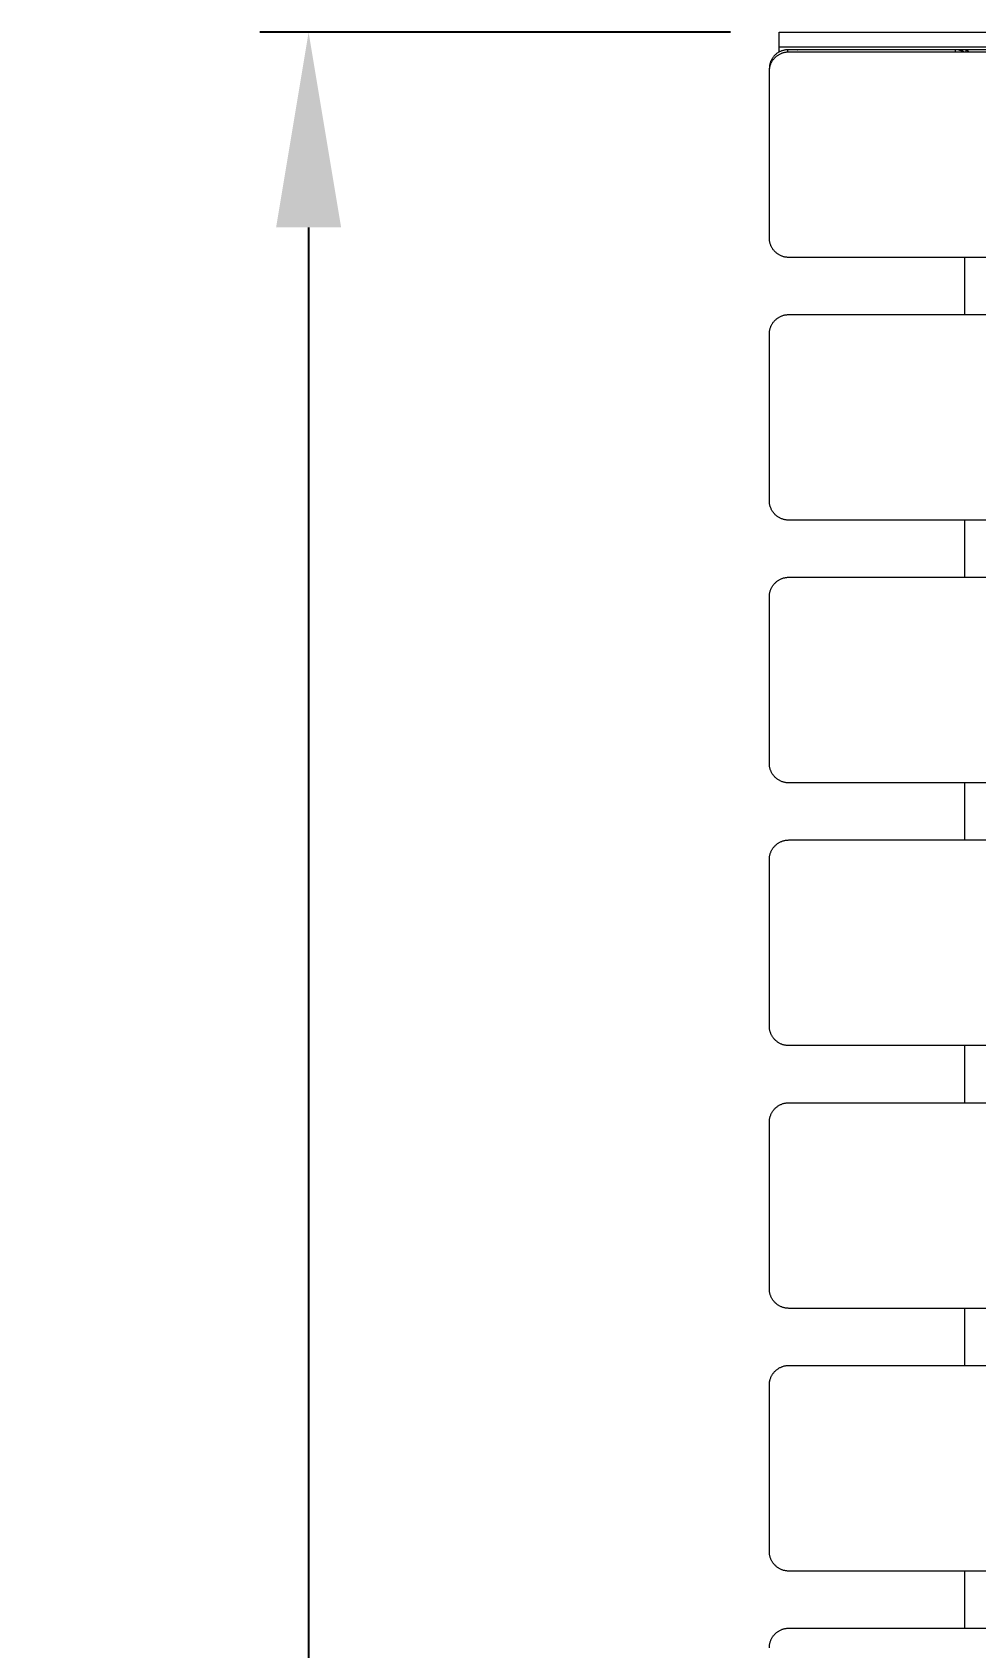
# Model space of a CAD drawing. Header units: millimetres. Extents: x -92 to 3826, y 8 to 2374.
# Drawn here: x -68.3 to 125.1, y 1701.3 to 2032.5 of the extents above; entities that cross this region are included whole.
import ezdxf

# ---------------------------------------------------------------- set-up
doc = ezdxf.new("R2010")
doc.units = ezdxf.units.MM
doc.layers.add('ZANO_R', color=7, linetype='Continuous', lineweight=0)
doc.layers.add('ZANO_W', color=1, linetype='Continuous', lineweight=0)
doc.styles.add('Arial', font='arial.ttf')
doc.styles.get("Standard").update_dxf_attribs({"font": 'ARIALUNI.TTF'})
doc.dimstyles.new('pl i ang', dxfattribs={"dimtxt": 50, "dimasz": 50, "dimexe": 1.25, "dimexo": 0.625, "dimgap": 10, "dimtad": 1, "dimtoh": 1, "dimtxsty": 'Standard', "dimcen": 2.5, "dimclrd": 1, "dimclre": 1, "dimclrt": 1, "dimadec": 0, "dimazin": 0, "dimtfac": 1, "dimtmove": 0, "dimatfit": 3, "dimfxl": 1, "dimarcsym": 1})

# ---------------------------------------------------------------- blocks, each defined once
blk = doc.blocks.new('*D403')
at = {"layer": 'ZANO_W', "color": 1, "lineweight": -2}
for p, q in [((74.82, 2032.53), (-21.67, 2032.53)), ((-11.67, 1992.53), (-11.67, 1248.93)), ((112.82, 1208.93), (-21.67, 1208.93))]:
    blk.add_line(p, q, dxfattribs=at)
at = {"layer": 'ZANO_W', "color": 1}
for points in [[(-5, 1992.53), (-18.34, 1992.53), (-11.67, 2032.53)], [(-18.34, 1248.93), (-5, 1248.93), (-11.67, 1208.93)]]:
    blk.add_solid(points, dxfattribs=at)
at = {"layer": 'ZANO_W', "color": 1, "insert": (-42.09, 1620.73), "char_height": 40, "attachment_point": 5, "rotation": 90, "style": 'Arial'}
blk.add_mtext('824', dxfattribs=at)

msp = doc.modelspace()

# ---------------------------------------------------------------- linework, layer by layer
at = {"layer": 'ZANO_R'}
for p, q in [((84.82, 2029.53), (84.82, 2032.53)), ((84.82, 2032.53), (88.82, 2032.53)), ((88.82, 2032.53), (460.82, 2032.53)), ((83.37, 2027.11), (83.3, 2026.99)), ((83.44, 2027.21), (83.37, 2027.11)), ((83.51, 2027.32), (83.44, 2027.21)), ((83.59, 2027.43), (83.51, 2027.32)), ((83.67, 2027.53), (83.59, 2027.43)), ((83.63, 2026.94), (83.71, 2027.05)), ((83.75, 2027.63), (83.67, 2027.53)), ((83.71, 2027.05), (83.8, 2027.15)), ((83.84, 2027.72), (83.75, 2027.63)), ((83.8, 2027.15), (83.89, 2027.25)), ((83.93, 2027.82), (83.84, 2027.72)), ((83.89, 2027.25), (83.99, 2027.35)), ((84.02, 2027.91), (83.93, 2027.82)), ((83.99, 2027.35), (84.09, 2027.45)), ((84.12, 2027.99), (84.02, 2027.91)), ((84.09, 2027.45), (84.19, 2027.54)), ((84.22, 2028.08), (84.12, 2027.99)), ((84.19, 2027.54), (84.29, 2027.62)), ((84.32, 2028.16), (84.22, 2028.08)), ((84.29, 2027.62), (84.4, 2027.71)), ((84.43, 2028.24), (84.32, 2028.16)), ((84.4, 2027.71), (84.51, 2027.79)), ((84.53, 2028.31), (84.43, 2028.24)), ((84.51, 2027.79), (84.62, 2027.87)), ((84.64, 2028.38), (84.53, 2028.31)), ((84.62, 2027.87), (84.74, 2027.94)), ((84.75, 2028.44), (84.64, 2028.38)), ((84.74, 2027.94), (84.86, 2028.01)), ((84.87, 2028.5), (84.75, 2028.44)), ((84.82, 2029.43), (84.82, 2029.53)), ((84.82, 2029.53), (88.82, 2029.53)), ((84.82, 2028.48), (84.82, 2029.43)), ((84.86, 2028.01), (84.98, 2028.07)), ((84.99, 2028.56), (84.87, 2028.5)), ((84.98, 2028.07), (85.1, 2028.13)), ((85.1, 2028.62), (84.99, 2028.56)), ((85.22, 2028.67), (85.1, 2028.62)), ((85.1, 2028.13), (85.22, 2028.19)), ((85.34, 2028.71), (85.22, 2028.67)), ((85.22, 2028.19), (85.35, 2028.24)), ((85.47, 2028.75), (85.34, 2028.71)), ((85.35, 2028.24), (85.48, 2028.29)), ((85.59, 2028.79), (85.47, 2028.75)), ((85.48, 2028.29), (85.61, 2028.33)), ((85.72, 2028.82), (85.59, 2028.79)), ((85.61, 2028.33), (85.74, 2028.37)), ((85.84, 2028.85), (85.72, 2028.82)), ((85.74, 2028.37), (85.87, 2028.41)), ((85.97, 2028.88), (85.84, 2028.85)), ((85.87, 2028.41), (86, 2028.44)), ((86.1, 2028.9), (85.97, 2028.88)), ((86, 2028.44), (86.14, 2028.46)), ((86.23, 2028.91), (86.1, 2028.9)), ((86.14, 2028.46), (86.27, 2028.48)), ((86.36, 2028.92), (86.23, 2028.91)), ((86.27, 2028.48), (86.41, 2028.5)), ((86.49, 2028.93), (86.36, 2028.92)), ((86.41, 2028.5), (86.54, 2028.51)), ((86.62, 2028.93), (86.49, 2028.93)), ((86.54, 2028.51), (86.68, 2028.52)), ((121.02, 2028.93), (86.62, 2028.93)), ((86.62, 2028.52), (86.62, 2028.93)), ((86.68, 2028.52), (86.82, 2028.52)), ((86.82, 2028.52), (462.82, 2028.52)), ((88.53, 2028.93), (88.58, 2028.93)), ((88.58, 2028.93), (88.62, 2028.93)), ((123.14, 2028.93), (88.62, 2028.93)), ((88.62, 2028.93), (88.62, 2028.93)), ((88.82, 2029.53), (460.82, 2029.53)), ((121.02, 2028.52), (121.02, 2028.93)), ((121.14, 2028.93), (121.02, 2028.93)), ((121.27, 2028.92), (121.14, 2028.93)), ((121.4, 2028.91), (121.27, 2028.92)), ((121.52, 2028.9), (121.4, 2028.91)), ((121.65, 2028.88), (121.52, 2028.9)), ((121.77, 2028.85), (121.65, 2028.88)), ((121.9, 2028.83), (121.77, 2028.85)), ((122.02, 2028.8), (121.9, 2028.83)), ((122.14, 2028.76), (122.02, 2028.8)), ((122.26, 2028.72), (122.14, 2028.76)), ((122.38, 2028.68), (122.26, 2028.72)), ((122.5, 2028.63), (122.38, 2028.68)), ((122.62, 2028.58), (122.5, 2028.63)), ((122.73, 2028.52), (122.62, 2028.58)), ((141.32, 2028.93), (123.14, 2028.93)), ((123.14, 2028.93), (123.16, 2028.93)), ((123.14, 2028.93), (123.14, 2028.52)), ((123.16, 2028.93), (123.19, 2028.92)), ((123.19, 2028.92), (123.21, 2028.92)), ((123.21, 2028.92), (123.23, 2028.91)), ((123.23, 2028.91), (123.26, 2028.9)), ((123.26, 2028.9), (123.28, 2028.89)), ((123.28, 2028.89), (123.3, 2028.88)), ((123.3, 2028.88), (123.33, 2028.87)), ((123.33, 2028.87), (123.35, 2028.86)), ((123.35, 2028.86), (123.37, 2028.85)), ((123.37, 2028.85), (123.39, 2028.84)), ((123.39, 2028.84), (123.41, 2028.82)), ((123.41, 2028.82), (123.43, 2028.81)), ((123.43, 2028.81), (123.45, 2028.79)), ((123.45, 2028.79), (123.47, 2028.78)), ((123.47, 2028.78), (123.49, 2028.76)), ((123.49, 2028.76), (123.51, 2028.74)), ((123.51, 2028.74), (123.53, 2028.73)), ((123.53, 2028.73), (123.54, 2028.71)), ((123.54, 2028.71), (123.56, 2028.69)), ((123.56, 2028.69), (123.57, 2028.67)), ((123.57, 2028.67), (123.59, 2028.65)), ((123.59, 2028.65), (123.6, 2028.63)), ((123.6, 2028.63), (123.62, 2028.61)), ((123.62, 2028.61), (123.63, 2028.59)), ((123.63, 2028.59), (123.64, 2028.57)), ((123.64, 2028.57), (123.65, 2028.54)), ((123.65, 2028.54), (123.66, 2028.52)), ((82.83, 2025.39), (82.82, 2025.26)), ((82.82, 2025.26), (82.82, 2025.13)), ((82.82, 2024.52), (82.82, 2025.13)), ((82.82, 2025.13), (82.86, 2025.13)), ((82.82, 2024.66), (82.83, 2024.8)), ((82.82, 2024.52), (82.82, 2024.66)), ((82.82, 2022.29), (82.82, 2024.52)), ((82.84, 2025.52), (82.83, 2025.39)), ((82.83, 2024.8), (82.84, 2024.93)), ((82.85, 2025.65), (82.84, 2025.52)), ((82.84, 2024.93), (82.85, 2025.07)), ((82.87, 2025.78), (82.85, 2025.65)), ((82.85, 2025.07), (82.88, 2025.2)), ((82.9, 2025.9), (82.87, 2025.78)), ((82.88, 2025.2), (82.9, 2025.34)), ((82.93, 2026.03), (82.9, 2025.9)), ((82.9, 2025.34), (82.93, 2025.47)), ((82.96, 2026.16), (82.93, 2026.03)), ((82.93, 2025.47), (82.97, 2025.6)), ((83, 2026.28), (82.96, 2026.16)), ((82.97, 2025.6), (83, 2025.73)), ((83.04, 2026.4), (83, 2026.28)), ((83, 2025.73), (83.05, 2025.86)), ((83.08, 2026.52), (83.04, 2026.4)), ((83.05, 2025.86), (83.1, 2025.99)), ((83.13, 2026.64), (83.08, 2026.52)), ((83.1, 2025.99), (83.15, 2026.12)), ((83.19, 2026.76), (83.13, 2026.64)), ((83.15, 2026.12), (83.2, 2026.24)), ((83.24, 2026.88), (83.19, 2026.76)), ((83.2, 2026.24), (83.27, 2026.36)), ((83.3, 2026.99), (83.24, 2026.88)), ((83.27, 2026.36), (83.33, 2026.48)), ((83.33, 2026.48), (83.4, 2026.6)), ((83.4, 2026.6), (83.47, 2026.72)), ((83.47, 2026.72), (83.55, 2026.83)), ((83.55, 2026.83), (83.63, 2026.94)), ((82.82, 1990.37), (82.82, 2022.29)), ((82.82, 1990.23), (82.82, 1990.37)), ((82.83, 1990.09), (82.82, 1990.23)), ((82.84, 1989.96), (82.83, 1990.09)), ((82.85, 1989.82), (82.84, 1989.96)), ((82.88, 1989.69), (82.85, 1989.82)), ((82.9, 1989.55), (82.88, 1989.69)), ((82.93, 1989.42), (82.9, 1989.55)), ((82.97, 1989.29), (82.93, 1989.42)), ((83, 1989.16), (82.97, 1989.29)), ((83.05, 1989.03), (83, 1989.16)), ((83.1, 1988.9), (83.05, 1989.03)), ((83.15, 1988.77), (83.1, 1988.9)), ((83.2, 1988.65), (83.15, 1988.77)), ((83.27, 1988.53), (83.2, 1988.65)), ((83.33, 1988.41), (83.27, 1988.53)), ((83.4, 1988.29), (83.33, 1988.41)), ((83.47, 1988.17), (83.4, 1988.29)), ((83.55, 1988.06), (83.47, 1988.17)), ((83.63, 1987.95), (83.55, 1988.06)), ((83.71, 1987.84), (83.63, 1987.95)), ((83.8, 1987.74), (83.71, 1987.84)), ((83.89, 1987.64), (83.8, 1987.74)), ((83.99, 1987.54), (83.89, 1987.64)), ((84.09, 1987.44), (83.99, 1987.54)), ((84.19, 1987.35), (84.09, 1987.44)), ((84.29, 1987.26), (84.19, 1987.35)), ((84.4, 1987.18), (84.29, 1987.26)), ((84.51, 1987.1), (84.4, 1987.18)), ((84.62, 1987.02), (84.51, 1987.1)), ((84.74, 1986.95), (84.62, 1987.02)), ((84.86, 1986.88), (84.74, 1986.95)), ((84.98, 1986.82), (84.86, 1986.88)), ((85.1, 1986.76), (84.98, 1986.82)), ((85.22, 1986.7), (85.1, 1986.76)), ((85.35, 1986.65), (85.22, 1986.7)), ((85.48, 1986.6), (85.35, 1986.65)), ((85.61, 1986.56), (85.48, 1986.6)), ((85.74, 1986.52), (85.61, 1986.56)), ((85.87, 1986.48), (85.74, 1986.52)), ((86, 1986.45), (85.87, 1986.48)), ((86.14, 1986.43), (86, 1986.45)), ((86.27, 1986.41), (86.14, 1986.43)), ((86.41, 1986.39), (86.27, 1986.41)), ((86.54, 1986.38), (86.41, 1986.39)), ((86.68, 1986.37), (86.54, 1986.38)), ((86.82, 1986.37), (86.68, 1986.37)), ((462.82, 1986.37), (86.82, 1986.37)), ((122.82, 1986.37), (122.82, 1974.65)), ((84.62, 1974), (84.74, 1974.07)), ((84.74, 1974.07), (84.86, 1974.14)), ((84.86, 1974.14), (84.98, 1974.21)), ((84.98, 1974.21), (85.1, 1974.27)), ((85.1, 1974.27), (85.22, 1974.32)), ((85.22, 1974.32), (85.35, 1974.37)), ((85.35, 1974.37), (85.48, 1974.42)), ((85.48, 1974.42), (85.61, 1974.47)), ((85.61, 1974.47), (85.74, 1974.51)), ((85.74, 1974.51), (85.87, 1974.54)), ((85.87, 1974.54), (86, 1974.57)), ((86, 1974.57), (86.14, 1974.6)), ((86.14, 1974.6), (86.27, 1974.62)), ((86.27, 1974.62), (86.41, 1974.63)), ((86.41, 1974.63), (86.54, 1974.64)), ((86.54, 1974.64), (86.68, 1974.65)), ((86.68, 1974.65), (86.82, 1974.65)), ((86.82, 1974.65), (462.82, 1974.65)), ((82.82, 1970.79), (82.83, 1970.93)), ((82.82, 1970.65), (82.82, 1970.79)), ((82.83, 1970.93), (82.84, 1971.06)), ((82.84, 1971.06), (82.85, 1971.2)), ((82.85, 1971.2), (82.88, 1971.33)), ((82.88, 1971.33), (82.9, 1971.47)), ((82.9, 1971.47), (82.93, 1971.6)), ((82.93, 1971.6), (82.97, 1971.73)), ((82.97, 1971.73), (83, 1971.86)), ((83, 1971.86), (83.05, 1971.99)), ((83.05, 1971.99), (83.1, 1972.12)), ((83.1, 1972.12), (83.15, 1972.25)), ((83.15, 1972.25), (83.2, 1972.37)), ((83.2, 1972.37), (83.27, 1972.49)), ((83.27, 1972.49), (83.33, 1972.61)), ((83.33, 1972.61), (83.4, 1972.73)), ((83.4, 1972.73), (83.47, 1972.85)), ((83.47, 1972.85), (83.55, 1972.96)), ((83.55, 1972.96), (83.63, 1973.07)), ((83.63, 1973.07), (83.71, 1973.18)), ((83.71, 1973.18), (83.8, 1973.28)), ((83.8, 1973.28), (83.89, 1973.38)), ((83.89, 1973.38), (83.99, 1973.48)), ((83.99, 1973.48), (84.09, 1973.58)), ((84.09, 1973.58), (84.19, 1973.67)), ((84.19, 1973.67), (84.29, 1973.76)), ((84.29, 1973.76), (84.4, 1973.84)), ((84.4, 1973.84), (84.51, 1973.92)), ((84.51, 1973.92), (84.62, 1974)), ((82.82, 1968.42), (82.82, 1970.65)), ((82.82, 1936.5), (82.82, 1968.42)), ((82.82, 1936.36), (82.82, 1936.5)), ((82.83, 1936.22), (82.82, 1936.36)), ((82.84, 1936.08), (82.83, 1936.22)), ((82.86, 1935.94), (82.84, 1936.08)), ((82.88, 1935.8), (82.86, 1935.94)), ((82.9, 1935.67), (82.88, 1935.8)), ((82.94, 1935.53), (82.9, 1935.67)), ((82.97, 1935.4), (82.94, 1935.53)), ((83.01, 1935.26), (82.97, 1935.4)), ((83.06, 1935.13), (83.01, 1935.26)), ((83.11, 1935), (83.06, 1935.13)), ((83.16, 1934.87), (83.11, 1935)), ((83.22, 1934.75), (83.16, 1934.87)), ((83.29, 1934.62), (83.22, 1934.75)), ((83.35, 1934.5), (83.29, 1934.62)), ((83.43, 1934.38), (83.35, 1934.5)), ((83.5, 1934.26), (83.43, 1934.38)), ((83.58, 1934.15), (83.5, 1934.26)), ((83.67, 1934.04), (83.58, 1934.15)), ((83.75, 1933.93), (83.67, 1934.04)), ((83.85, 1933.82), (83.75, 1933.93)), ((83.94, 1933.72), (83.85, 1933.82)), ((84.04, 1933.62), (83.94, 1933.72)), ((84.14, 1933.53), (84.04, 1933.62)), ((84.25, 1933.43), (84.14, 1933.53)), ((84.35, 1933.35), (84.25, 1933.43)), ((84.47, 1933.26), (84.35, 1933.35)), ((84.58, 1933.18), (84.47, 1933.26)), ((84.7, 1933.11), (84.58, 1933.18)), ((84.82, 1933.04), (84.7, 1933.11)), ((84.94, 1932.97), (84.82, 1933.04)), ((85.06, 1932.9), (84.94, 1932.97)), ((85.19, 1932.85), (85.06, 1932.9)), ((85.32, 1932.79), (85.19, 1932.85)), ((85.45, 1932.74), (85.32, 1932.79)), ((85.58, 1932.7), (85.45, 1932.74)), ((85.71, 1932.65), (85.58, 1932.7)), ((85.85, 1932.62), (85.71, 1932.65)), ((85.99, 1932.59), (85.85, 1932.62)), ((86.12, 1932.56), (85.99, 1932.59)), ((86.26, 1932.54), (86.12, 1932.56)), ((86.4, 1932.52), (86.26, 1932.54)), ((86.54, 1932.51), (86.4, 1932.52)), ((86.68, 1932.5), (86.54, 1932.51)), ((86.82, 1932.5), (86.68, 1932.5)), ((462.82, 1932.5), (86.82, 1932.5)), ((122.82, 1932.5), (122.82, 1920.79)), ((82.93, 1917.73), (82.97, 1917.86)), ((82.97, 1917.86), (83, 1918)), ((83, 1918), (83.05, 1918.12)), ((83.05, 1918.12), (83.1, 1918.25)), ((83.1, 1918.25), (83.15, 1918.38)), ((83.15, 1918.38), (83.2, 1918.5)), ((83.2, 1918.5), (83.27, 1918.63)), ((83.27, 1918.63), (83.33, 1918.75)), ((83.33, 1918.75), (83.4, 1918.86)), ((83.4, 1918.86), (83.47, 1918.98)), ((83.47, 1918.98), (83.55, 1919.09)), ((83.55, 1919.09), (83.63, 1919.2)), ((83.63, 1919.2), (83.71, 1919.31)), ((83.71, 1919.31), (83.8, 1919.41)), ((83.8, 1919.41), (83.89, 1919.52)), ((83.89, 1919.52), (83.99, 1919.61)), ((83.99, 1919.61), (84.09, 1919.71)), ((84.09, 1919.71), (84.19, 1919.8)), ((84.19, 1919.8), (84.29, 1919.89)), ((84.29, 1919.89), (84.4, 1919.97)), ((84.4, 1919.97), (84.51, 1920.05)), ((84.51, 1920.05), (84.62, 1920.13)), ((84.62, 1920.13), (84.74, 1920.2)), ((84.74, 1920.2), (84.86, 1920.27)), ((84.86, 1920.27), (84.98, 1920.34)), ((84.98, 1920.34), (85.1, 1920.4)), ((85.1, 1920.4), (85.22, 1920.45)), ((85.22, 1920.45), (85.35, 1920.51)), ((85.35, 1920.51), (85.48, 1920.55)), ((85.48, 1920.55), (85.61, 1920.6)), ((85.61, 1920.6), (85.74, 1920.64)), ((85.74, 1920.64), (85.87, 1920.67)), ((85.87, 1920.67), (86, 1920.7)), ((86, 1920.7), (86.14, 1920.73)), ((86.14, 1920.73), (86.27, 1920.75)), ((86.27, 1920.75), (86.41, 1920.76)), ((86.41, 1920.76), (86.54, 1920.78)), ((86.54, 1920.78), (86.68, 1920.78)), ((86.68, 1920.78), (86.82, 1920.79)), ((86.82, 1920.79), (462.82, 1920.79)), ((82.82, 1916.92), (82.83, 1917.06)), ((82.82, 1916.79), (82.82, 1916.92)), ((82.82, 1914.55), (82.82, 1916.78)), ((82.82, 1882.63), (82.82, 1914.55)), ((82.83, 1917.06), (82.84, 1917.19)), ((82.84, 1917.19), (82.85, 1917.33)), ((82.85, 1917.33), (82.88, 1917.46)), ((82.88, 1917.46), (82.9, 1917.6)), ((82.9, 1917.6), (82.93, 1917.73)), ((82.82, 1882.49), (82.82, 1882.63)), ((82.83, 1882.35), (82.82, 1882.49)), ((82.84, 1882.21), (82.83, 1882.35)), ((82.86, 1882.07), (82.84, 1882.21)), ((82.88, 1881.94), (82.86, 1882.07)), ((82.9, 1881.8), (82.88, 1881.94)), ((82.94, 1881.66), (82.9, 1881.8)), ((82.97, 1881.53), (82.94, 1881.66)), ((83.01, 1881.39), (82.97, 1881.53)), ((83.06, 1881.26), (83.01, 1881.39)), ((83.11, 1881.13), (83.06, 1881.26)), ((83.16, 1881), (83.11, 1881.13)), ((83.22, 1880.88), (83.16, 1881)), ((83.29, 1880.75), (83.22, 1880.88)), ((83.35, 1880.63), (83.29, 1880.75)), ((83.43, 1880.51), (83.35, 1880.63)), ((83.5, 1880.39), (83.43, 1880.51)), ((83.58, 1880.28), (83.5, 1880.39)), ((83.67, 1880.17), (83.58, 1880.28)), ((83.75, 1880.06), (83.67, 1880.17)), ((83.85, 1879.95), (83.75, 1880.06)), ((83.94, 1879.85), (83.85, 1879.95)), ((84.04, 1879.75), (83.94, 1879.85)), ((84.14, 1879.66), (84.04, 1879.75)), ((84.25, 1879.57), (84.14, 1879.66)), ((84.35, 1879.48), (84.25, 1879.57)), ((84.47, 1879.39), (84.35, 1879.48)), ((84.58, 1879.31), (84.47, 1879.39)), ((84.7, 1879.24), (84.58, 1879.31)), ((84.82, 1879.17), (84.7, 1879.24)), ((84.94, 1879.1), (84.82, 1879.17)), ((85.06, 1879.04), (84.94, 1879.1)), ((85.19, 1878.98), (85.06, 1879.04)), ((85.32, 1878.92), (85.19, 1878.98)), ((85.45, 1878.87), (85.32, 1878.92)), ((85.58, 1878.83), (85.45, 1878.87)), ((85.71, 1878.79), (85.58, 1878.83)), ((85.85, 1878.75), (85.71, 1878.79)), ((85.99, 1878.72), (85.85, 1878.75)), ((86.12, 1878.69), (85.99, 1878.72)), ((86.26, 1878.67), (86.12, 1878.69)), ((86.4, 1878.65), (86.26, 1878.67)), ((86.54, 1878.64), (86.4, 1878.65)), ((86.68, 1878.63), (86.54, 1878.64)), ((86.82, 1878.63), (86.68, 1878.63)), ((462.82, 1878.63), (86.82, 1878.63)), ((122.82, 1878.63), (122.82, 1866.92)), ((83.2, 1864.63), (83.27, 1864.76)), ((83.27, 1864.76), (83.33, 1864.88)), ((83.33, 1864.88), (83.4, 1865)), ((83.4, 1865), (83.47, 1865.11)), ((83.47, 1865.11), (83.55, 1865.22)), ((83.55, 1865.22), (83.63, 1865.33)), ((83.63, 1865.33), (83.71, 1865.44)), ((83.71, 1865.44), (83.8, 1865.55)), ((83.8, 1865.55), (83.89, 1865.65)), ((83.89, 1865.65), (83.99, 1865.75)), ((83.99, 1865.75), (84.09, 1865.84)), ((84.09, 1865.84), (84.19, 1865.93)), ((84.19, 1865.93), (84.29, 1866.02)), ((84.29, 1866.02), (84.4, 1866.1)), ((84.4, 1866.1), (84.51, 1866.18)), ((84.51, 1866.18), (84.62, 1866.26)), ((84.62, 1866.26), (84.74, 1866.33)), ((84.74, 1866.33), (84.86, 1866.4)), ((84.86, 1866.4), (84.98, 1866.47)), ((84.98, 1866.47), (85.1, 1866.53)), ((85.1, 1866.53), (85.22, 1866.59)), ((85.22, 1866.59), (85.35, 1866.64)), ((85.35, 1866.64), (85.48, 1866.69)), ((85.48, 1866.69), (85.61, 1866.73)), ((85.61, 1866.73), (85.74, 1866.77)), ((85.74, 1866.77), (85.87, 1866.8)), ((85.87, 1866.8), (86, 1866.83)), ((86, 1866.83), (86.14, 1866.86)), ((86.14, 1866.86), (86.27, 1866.88)), ((86.27, 1866.88), (86.41, 1866.9)), ((86.41, 1866.9), (86.54, 1866.91)), ((86.54, 1866.91), (86.68, 1866.91)), ((86.68, 1866.91), (86.82, 1866.92)), ((86.82, 1866.92), (462.82, 1866.92)), ((82.82, 1863.05), (82.83, 1863.19)), ((82.82, 1862.92), (82.82, 1863.05)), ((82.82, 1860.68), (82.82, 1862.92)), ((82.83, 1863.19), (82.84, 1863.33)), ((82.84, 1863.33), (82.85, 1863.46)), ((82.85, 1863.46), (82.88, 1863.6)), ((82.88, 1863.6), (82.9, 1863.73)), ((82.9, 1863.73), (82.93, 1863.86)), ((82.93, 1863.86), (82.97, 1864)), ((82.97, 1864), (83, 1864.13)), ((83, 1864.13), (83.05, 1864.26)), ((83.05, 1864.26), (83.1, 1864.38)), ((83.1, 1864.38), (83.15, 1864.51)), ((83.15, 1864.51), (83.2, 1864.63)), ((82.82, 1828.76), (82.82, 1860.68)), ((82.82, 1828.63), (82.82, 1828.76)), ((82.83, 1828.49), (82.82, 1828.63)), ((82.84, 1828.35), (82.83, 1828.49)), ((82.85, 1828.22), (82.84, 1828.35)), ((82.88, 1828.08), (82.85, 1828.22)), ((82.9, 1827.95), (82.88, 1828.08)), ((82.93, 1827.82), (82.9, 1827.95)), ((82.97, 1827.68), (82.93, 1827.82)), ((83, 1827.55), (82.97, 1827.68)), ((83.05, 1827.42), (83, 1827.55)), ((83.1, 1827.3), (83.05, 1827.42)), ((83.15, 1827.17), (83.1, 1827.3)), ((83.2, 1827.04), (83.15, 1827.17)), ((83.27, 1826.92), (83.2, 1827.04)), ((83.33, 1826.8), (83.27, 1826.92)), ((83.4, 1826.68), (83.33, 1826.8)), ((83.47, 1826.57), (83.4, 1826.68)), ((83.55, 1826.46), (83.47, 1826.57)), ((83.63, 1826.35), (83.55, 1826.46)), ((83.71, 1826.24), (83.63, 1826.35)), ((83.8, 1826.13), (83.71, 1826.24)), ((83.89, 1826.03), (83.8, 1826.13)), ((83.99, 1825.93), (83.89, 1826.03)), ((84.09, 1825.84), (83.99, 1825.93)), ((84.19, 1825.75), (84.09, 1825.84)), ((84.29, 1825.66), (84.19, 1825.75)), ((84.4, 1825.58), (84.29, 1825.66)), ((84.51, 1825.49), (84.4, 1825.58)), ((84.62, 1825.42), (84.51, 1825.49)), ((84.74, 1825.34), (84.62, 1825.42)), ((84.86, 1825.28), (84.74, 1825.34)), ((84.98, 1825.21), (84.86, 1825.28)), ((85.1, 1825.15), (84.98, 1825.21)), ((85.22, 1825.09), (85.1, 1825.15)), ((85.35, 1825.04), (85.22, 1825.09)), ((85.48, 1824.99), (85.35, 1825.04)), ((85.61, 1824.95), (85.48, 1824.99)), ((85.74, 1824.91), (85.61, 1824.95)), ((85.87, 1824.88), (85.74, 1824.91)), ((86, 1824.85), (85.87, 1824.88)), ((86.14, 1824.82), (86, 1824.85)), ((86.27, 1824.8), (86.14, 1824.82)), ((86.41, 1824.78), (86.27, 1824.8)), ((86.54, 1824.77), (86.41, 1824.78)), ((86.68, 1824.76), (86.54, 1824.77)), ((86.82, 1824.76), (86.68, 1824.76)), ((462.82, 1824.76), (86.82, 1824.76)), ((122.82, 1824.76), (122.82, 1813.05)), ((83.8, 1811.68), (83.89, 1811.78)), ((83.89, 1811.78), (83.99, 1811.88)), ((83.99, 1811.88), (84.09, 1811.97)), ((84.09, 1811.97), (84.19, 1812.06)), ((84.19, 1812.06), (84.29, 1812.15)), ((84.29, 1812.15), (84.4, 1812.24)), ((84.4, 1812.24), (84.51, 1812.32)), ((84.51, 1812.32), (84.62, 1812.39)), ((84.62, 1812.39), (84.74, 1812.47)), ((84.74, 1812.47), (84.86, 1812.53)), ((84.86, 1812.53), (84.98, 1812.6)), ((84.98, 1812.6), (85.1, 1812.66)), ((85.1, 1812.66), (85.22, 1812.72)), ((85.22, 1812.72), (85.35, 1812.77)), ((85.35, 1812.77), (85.48, 1812.82)), ((85.48, 1812.82), (85.61, 1812.86)), ((85.61, 1812.86), (85.74, 1812.9)), ((85.74, 1812.9), (85.87, 1812.93)), ((85.87, 1812.93), (86, 1812.96)), ((86, 1812.96), (86.14, 1812.99)), ((86.14, 1812.99), (86.27, 1813.01)), ((86.27, 1813.01), (86.41, 1813.03)), ((86.41, 1813.03), (86.54, 1813.04)), ((86.54, 1813.04), (86.68, 1813.05)), ((86.68, 1813.05), (86.82, 1813.05)), ((86.82, 1813.05), (462.82, 1813.05)), ((82.82, 1809.18), (82.83, 1809.32)), ((82.82, 1809.05), (82.82, 1809.18)), ((82.82, 1806.82), (82.82, 1809.05)), ((82.83, 1809.32), (82.84, 1809.46)), ((82.84, 1809.46), (82.85, 1809.59)), ((82.85, 1809.59), (82.88, 1809.73)), ((82.88, 1809.73), (82.9, 1809.86)), ((82.9, 1809.86), (82.93, 1810)), ((82.93, 1810), (82.97, 1810.13)), ((82.97, 1810.13), (83, 1810.26)), ((83, 1810.26), (83.05, 1810.39)), ((83.05, 1810.39), (83.1, 1810.52)), ((83.1, 1810.52), (83.15, 1810.64)), ((83.15, 1810.64), (83.2, 1810.77)), ((83.2, 1810.77), (83.27, 1810.89)), ((83.27, 1810.89), (83.33, 1811.01)), ((83.33, 1811.01), (83.4, 1811.13)), ((83.4, 1811.13), (83.47, 1811.24)), ((83.47, 1811.24), (83.55, 1811.35)), ((83.55, 1811.35), (83.63, 1811.47)), ((83.63, 1811.47), (83.71, 1811.57)), ((83.71, 1811.57), (83.8, 1811.68)), ((82.82, 1774.89), (82.82, 1806.82)), ((82.82, 1774.76), (82.82, 1774.89)), ((82.83, 1774.62), (82.82, 1774.76)), ((82.84, 1774.48), (82.83, 1774.62)), ((82.85, 1774.35), (82.84, 1774.48)), ((82.88, 1774.21), (82.85, 1774.35)), ((82.9, 1774.08), (82.88, 1774.21)), ((82.93, 1773.95), (82.9, 1774.08)), ((82.97, 1773.81), (82.93, 1773.95)), ((83, 1773.68), (82.97, 1773.81)), ((83.05, 1773.55), (83, 1773.68)), ((83.1, 1773.43), (83.05, 1773.55)), ((83.15, 1773.3), (83.1, 1773.43)), ((83.2, 1773.18), (83.15, 1773.3)), ((83.27, 1773.05), (83.2, 1773.18)), ((83.33, 1772.93), (83.27, 1773.05)), ((83.4, 1772.82), (83.33, 1772.93)), ((83.47, 1772.7), (83.4, 1772.82)), ((83.55, 1772.59), (83.47, 1772.7)), ((83.63, 1772.48), (83.55, 1772.59)), ((83.71, 1772.37), (83.63, 1772.48)), ((83.8, 1772.27), (83.71, 1772.37)), ((83.89, 1772.16), (83.8, 1772.27)), ((83.99, 1772.07), (83.89, 1772.16)), ((84.09, 1771.97), (83.99, 1772.07)), ((84.19, 1771.88), (84.09, 1771.97)), ((84.29, 1771.79), (84.19, 1771.88)), ((84.4, 1771.71), (84.29, 1771.79)), ((84.51, 1771.63), (84.4, 1771.71)), ((84.62, 1771.55), (84.51, 1771.63)), ((84.74, 1771.48), (84.62, 1771.55)), ((84.86, 1771.41), (84.74, 1771.48)), ((84.98, 1771.34), (84.86, 1771.41)), ((85.1, 1771.28), (84.98, 1771.34)), ((85.22, 1771.23), (85.1, 1771.28)), ((85.35, 1771.17), (85.22, 1771.23)), ((85.48, 1771.12), (85.35, 1771.17)), ((85.61, 1771.08), (85.48, 1771.12)), ((85.74, 1771.04), (85.61, 1771.08)), ((85.87, 1771.01), (85.74, 1771.04)), ((86, 1770.98), (85.87, 1771.01)), ((86.14, 1770.95), (86, 1770.98)), ((86.27, 1770.93), (86.14, 1770.95)), ((86.41, 1770.91), (86.27, 1770.93)), ((86.54, 1770.9), (86.41, 1770.91)), ((86.68, 1770.9), (86.54, 1770.9)), ((86.82, 1770.89), (86.68, 1770.9)), ((462.82, 1770.89), (86.82, 1770.89)), ((122.82, 1770.89), (122.82, 1759.18)), ((84.98, 1758.73), (85.1, 1758.79)), ((85.1, 1758.79), (85.22, 1758.85)), ((85.22, 1758.85), (85.35, 1758.9)), ((85.35, 1758.9), (85.48, 1758.95)), ((85.48, 1758.95), (85.61, 1758.99)), ((85.61, 1758.99), (85.74, 1759.03)), ((85.74, 1759.03), (85.87, 1759.07)), ((85.87, 1759.07), (86, 1759.1)), ((86, 1759.1), (86.14, 1759.12)), ((86.14, 1759.12), (86.27, 1759.14)), ((86.27, 1759.14), (86.41, 1759.16)), ((86.41, 1759.16), (86.54, 1759.17)), ((86.54, 1759.17), (86.68, 1759.18)), ((86.68, 1759.18), (86.82, 1759.18)), ((86.82, 1759.18), (462.82, 1759.18)), ((82.82, 1755.32), (82.83, 1755.45)), ((82.83, 1755.45), (82.84, 1755.59)), ((82.84, 1755.59), (82.85, 1755.72)), ((82.85, 1755.72), (82.88, 1755.86)), ((82.88, 1755.86), (82.9, 1755.99)), ((82.9, 1755.99), (82.93, 1756.13)), ((82.93, 1756.13), (82.97, 1756.26)), ((82.97, 1756.26), (83, 1756.39)), ((83, 1756.39), (83.05, 1756.52)), ((83.05, 1756.52), (83.1, 1756.65)), ((83.1, 1756.65), (83.15, 1756.77)), ((83.15, 1756.77), (83.2, 1756.9)), ((83.2, 1756.9), (83.27, 1757.02)), ((83.27, 1757.02), (83.33, 1757.14)), ((83.33, 1757.14), (83.4, 1757.26)), ((83.4, 1757.26), (83.47, 1757.37)), ((83.47, 1757.37), (83.55, 1757.49)), ((83.55, 1757.49), (83.63, 1757.6)), ((83.63, 1757.6), (83.71, 1757.7)), ((83.71, 1757.7), (83.8, 1757.81)), ((83.8, 1757.81), (83.89, 1757.91)), ((83.89, 1757.91), (83.99, 1758.01)), ((83.99, 1758.01), (84.09, 1758.1)), ((84.09, 1758.1), (84.19, 1758.19)), ((84.19, 1758.19), (84.29, 1758.28)), ((84.29, 1758.28), (84.4, 1758.37)), ((84.4, 1758.37), (84.51, 1758.45)), ((84.51, 1758.45), (84.62, 1758.52)), ((84.62, 1758.52), (84.74, 1758.6)), ((84.74, 1758.6), (84.86, 1758.67)), ((84.86, 1758.67), (84.98, 1758.73)), ((82.82, 1755.18), (82.82, 1755.32)), ((82.82, 1752.95), (82.82, 1755.18)), ((82.82, 1721.03), (82.82, 1752.95)), ((82.82, 1720.89), (82.82, 1721.03)), ((82.83, 1720.75), (82.82, 1720.89)), ((82.84, 1720.62), (82.83, 1720.75)), ((82.85, 1720.48), (82.84, 1720.62)), ((82.88, 1720.35), (82.85, 1720.48)), ((82.9, 1720.21), (82.88, 1720.35)), ((82.93, 1720.08), (82.9, 1720.21)), ((82.97, 1719.95), (82.93, 1720.08)), ((83, 1719.82), (82.97, 1719.95)), ((83.05, 1719.69), (83, 1719.82)), ((83.1, 1719.56), (83.05, 1719.69)), ((83.15, 1719.43), (83.1, 1719.56)), ((83.2, 1719.31), (83.15, 1719.43)), ((83.27, 1719.19), (83.2, 1719.31)), ((83.33, 1719.07), (83.27, 1719.19)), ((83.4, 1718.95), (83.33, 1719.07)), ((83.47, 1718.83), (83.4, 1718.95)), ((83.55, 1718.72), (83.47, 1718.83)), ((83.63, 1718.61), (83.55, 1718.72)), ((83.71, 1718.5), (83.63, 1718.61)), ((83.8, 1718.4), (83.71, 1718.5)), ((83.89, 1718.3), (83.8, 1718.4)), ((83.99, 1718.2), (83.89, 1718.3)), ((84.09, 1718.1), (83.99, 1718.2)), ((84.19, 1718.01), (84.09, 1718.1)), ((84.29, 1717.92), (84.19, 1718.01)), ((84.4, 1717.84), (84.29, 1717.92)), ((84.51, 1717.76), (84.4, 1717.84)), ((84.62, 1717.68), (84.51, 1717.76)), ((84.74, 1717.61), (84.62, 1717.68)), ((84.86, 1717.54), (84.74, 1717.61)), ((84.98, 1717.47), (84.86, 1717.54)), ((85.1, 1717.41), (84.98, 1717.47)), ((85.22, 1717.36), (85.1, 1717.41)), ((85.35, 1717.3), (85.22, 1717.36)), ((85.48, 1717.26), (85.35, 1717.3)), ((85.61, 1717.21), (85.48, 1717.26)), ((85.74, 1717.17), (85.61, 1717.21)), ((85.87, 1717.14), (85.74, 1717.17)), ((86, 1717.11), (85.87, 1717.14)), ((86.14, 1717.08), (86, 1717.11)), ((86.27, 1717.06), (86.14, 1717.08)), ((86.41, 1717.05), (86.27, 1717.06)), ((86.54, 1717.03), (86.41, 1717.05)), ((86.68, 1717.03), (86.54, 1717.03)), ((86.82, 1717.03), (86.68, 1717.03)), ((462.82, 1717.03), (86.82, 1717.03)), ((122.82, 1717.03), (122.82, 1705.31)), ((82.97, 1702.39), (83, 1702.52)), ((83, 1702.52), (83.05, 1702.65)), ((83.05, 1702.65), (83.1, 1702.78)), ((83.1, 1702.78), (83.15, 1702.9)), ((83.15, 1702.9), (83.2, 1703.03)), ((83.2, 1703.03), (83.27, 1703.15)), ((83.27, 1703.15), (83.33, 1703.27)), ((83.33, 1703.27), (83.4, 1703.39)), ((83.4, 1703.39), (83.47, 1703.51)), ((83.47, 1703.51), (83.55, 1703.62)), ((83.55, 1703.62), (83.63, 1703.73)), ((83.63, 1703.73), (83.71, 1703.84)), ((83.71, 1703.84), (83.8, 1703.94)), ((83.8, 1703.94), (83.89, 1704.04)), ((83.89, 1704.04), (83.99, 1704.14)), ((83.99, 1704.14), (84.09, 1704.23)), ((84.09, 1704.23), (84.19, 1704.33)), ((84.19, 1704.33), (84.29, 1704.41)), ((84.29, 1704.41), (84.4, 1704.5)), ((84.4, 1704.5), (84.51, 1704.58)), ((84.51, 1704.58), (84.62, 1704.66)), ((84.62, 1704.66), (84.74, 1704.73)), ((84.74, 1704.73), (84.86, 1704.8)), ((84.86, 1704.8), (84.98, 1704.86)), ((84.98, 1704.86), (85.1, 1704.92)), ((85.1, 1704.92), (85.22, 1704.98)), ((85.22, 1704.98), (85.35, 1705.03)), ((85.35, 1705.03), (85.48, 1705.08)), ((85.48, 1705.08), (85.61, 1705.12)), ((85.61, 1705.12), (85.74, 1705.16)), ((85.74, 1705.16), (85.87, 1705.2)), ((85.87, 1705.2), (86, 1705.23)), ((86, 1705.23), (86.14, 1705.25)), ((86.14, 1705.25), (86.27, 1705.27)), ((86.27, 1705.27), (86.41, 1705.29)), ((86.41, 1705.29), (86.54, 1705.3)), ((86.54, 1705.3), (86.68, 1705.31)), ((86.68, 1705.31), (86.82, 1705.31)), ((86.82, 1705.31), (462.82, 1705.31)), ((82.82, 1701.45), (82.83, 1701.58)), ((82.82, 1701.31), (82.82, 1701.45)), ((82.83, 1701.58), (82.84, 1701.72)), ((82.84, 1701.72), (82.85, 1701.86)), ((82.85, 1701.86), (82.88, 1701.99)), ((82.88, 1701.99), (82.9, 1702.13)), ((82.9, 1702.13), (82.93, 1702.26)), ((82.93, 1702.26), (82.97, 1702.39))]:
    msp.add_line(p, q, dxfattribs=at)

# ---------------------------------------------------------------- dimensions: what is measured, and where the dimension line sits
at = {"layer": 'ZANO_W'}
dim = msp.add_linear_dim(base=(-11.67, 1208.93), p1=(84.82, 2032.53), p2=(122.82, 1208.93), angle=90, dimstyle='pl i ang', override={"dimtxt": 40, "dimasz": 40, "dimexe": 10, "dimexo": 10, "dimtoh": 0, "dimdec": 0, "dimtxsty": 'Arial', "dimtdec": 0, "dimtmove": 1}, dxfattribs=at)
dim.commit()
dim.dimension.update_dxf_attribs({"geometry": '*D403', "text_midpoint": (-42.09, 1620.73)})

doc.saveas('drawing.dxf')
